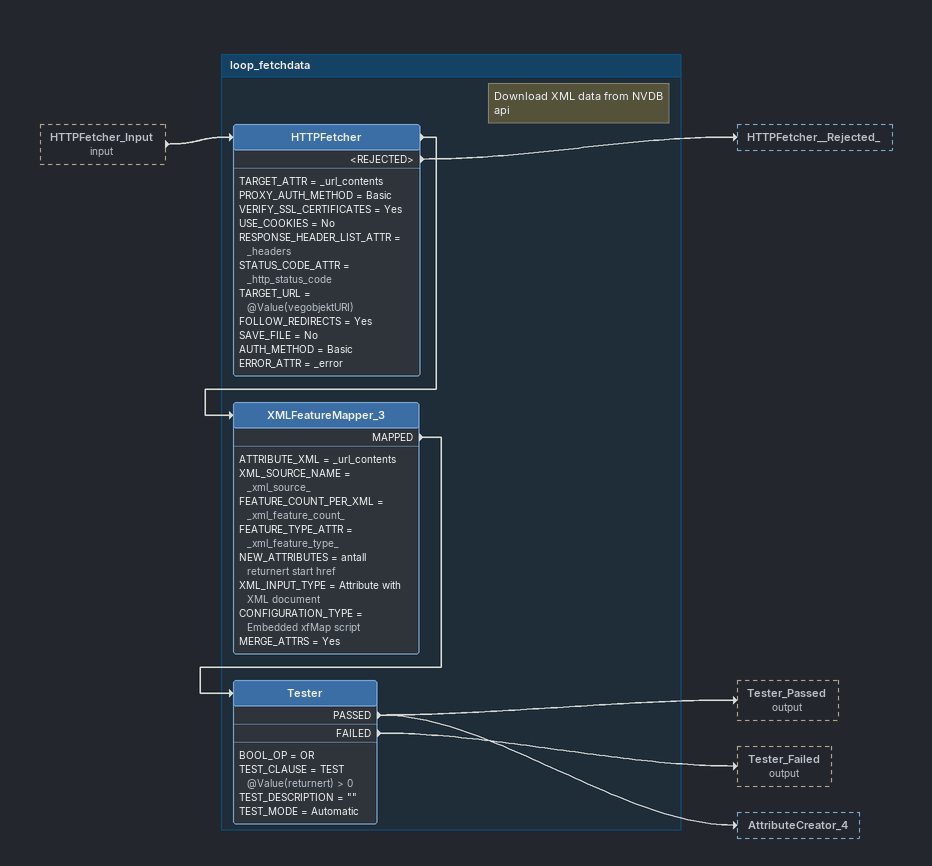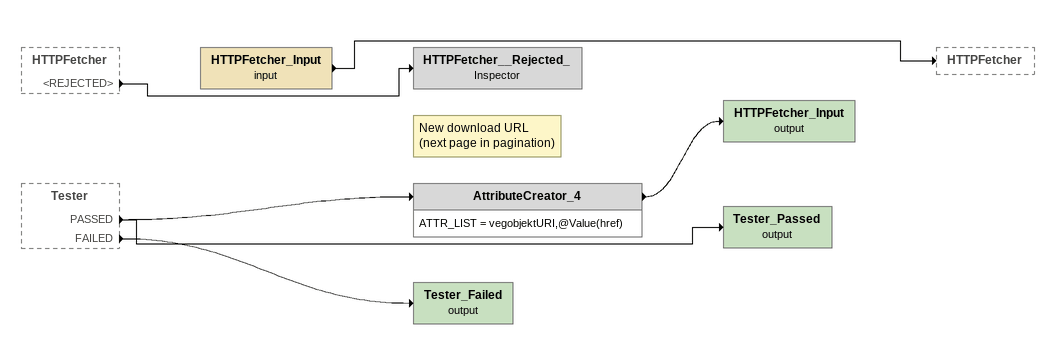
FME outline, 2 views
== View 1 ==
HTTPFetcher_Input (input) [outside]
    -> HTTPFetcher

Bookmark: loop_fetchdata
Note: Download XML data from NVDB api
HTTPFetcher
    TARGET_ATTR = _url_contents
    PROXY_AUTH_METHOD = Basic
    VERIFY_SSL_CERTIFICATES = Yes
    USE_COOKIES = No
    RESPONSE_HEADER_LIST_ATTR = _headers
    STATUS_CODE_ATTR = _http_status_code
    TARGET_URL = @Value(vegobjektURI)
    FOLLOW_REDIRECTS = Yes
    SAVE_FILE = No
    AUTH_METHOD = Basic
    ERROR_ATTR = _error
    -> XMLFeatureMapper_3
    <REJECTED> -> HTTPFetcher__Rejected_
XMLFeatureMapper_3
    ATTRIBUTE_XML = _url_contents
    XML_SOURCE_NAME = _xml_source_
    FEATURE_COUNT_PER_XML = _xml_feature_count_
    FEATURE_TYPE_ATTR = _xml_feature_type_
    NEW_ATTRIBUTES = antall returnert start href
    XML_INPUT_TYPE = Attribute with XML document
    CONFIGURATION_TYPE = Embedded xfMap script
    MERGE_ATTRS = Yes
    MAPPED -> Tester
Tester
    BOOL_OP = OR
    TEST_CLAUSE = TEST @Value(returnert) > 0
    TEST_DESCRIPTION = ""
    TEST_MODE = Automatic
    PASSED -> Tester_Passed (output)
    FAILED -> Tester_Failed (output)
    PASSED -> AttributeCreator_4

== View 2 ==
HTTPFetcher [outside]
    <REJECTED> -> HTTPFetcher__Rejected_
Tester [outside]
    PASSED -> Tester_Passed (output)
    FAILED -> Tester_Failed (output)
    PASSED -> AttributeCreator_4
HTTPFetcher_Input (input)
    -> HTTPFetcher
HTTPFetcher__Rejected_: Inspector
Note: New download URL / (next page in pagination)
AttributeCreator_4
    ATTR_LIST = vegobjektURI,@Value(href)
    -> HTTPFetcher_Input (output)
HTTPFetcher_Input (output)
Tester_Passed (output)
Tester_Failed (output)
